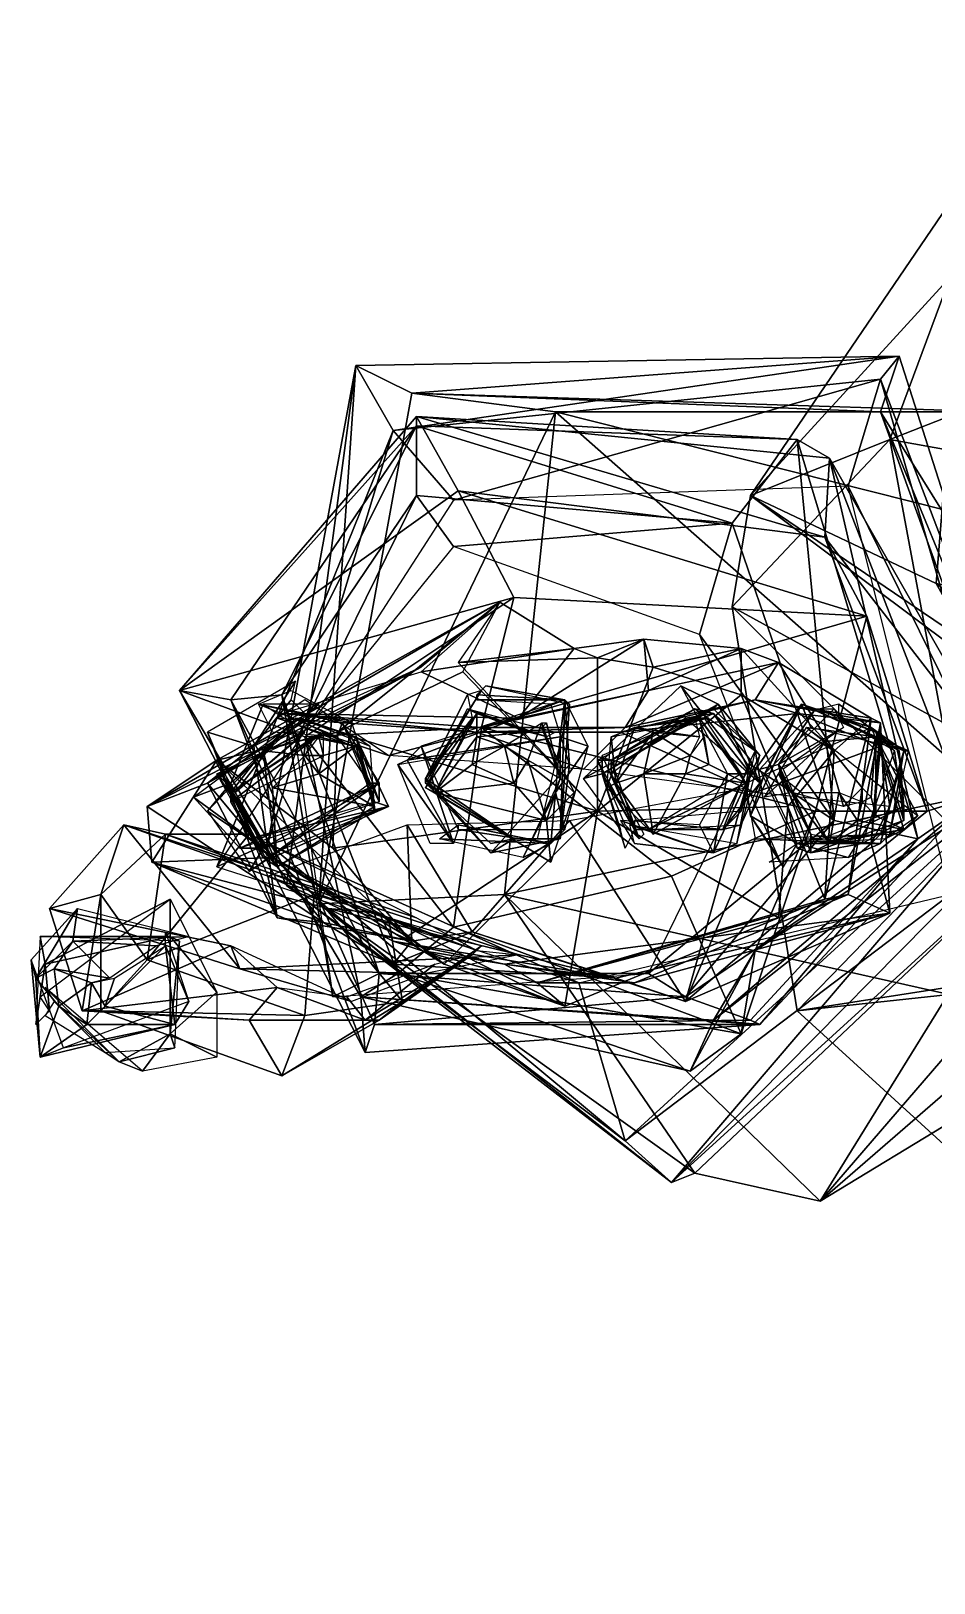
# Model space of a CAD drawing. Extents: x -0.258 to 0.317, y -0.029 to 0.304.
# Drawn here: x -0.2583 to -0.1547, y 0.1 to 0.278 of the extents above; entities that cross this region are included whole.
import ezdxf

# ---------------------------------------------------------------- set-up
doc = ezdxf.new("R2010")
doc.units = 0
doc.layers.get('0').update_dxf_attribs({"linetype": 'CONTINUOUS'})

msp = doc.modelspace()

# ---------------------------------------------------------------- meshes
mesh = msp.add_polyface()
corners = [(-0.10756, 0.23643, 1.17256), (-0.12567, 0.21087, 1.12677), (-0.12141, 0.24761, 1.22741), (-0.12886, 0.1885, 1.12304), (-0.13259, 0.21566, 1.22635), (-0.12407, 0.16507, 1.1257), (-0.13206, 0.17785, 1.22475), (-0.13046, 0.2524, 1.26256), (-0.14111, 0.21832, 1.26149), (-0.1294, 0.17626, 1.26682), (-0.07934, 0.27796, 1.26256), (-0.13792, 0.25453, 1.2993), (-0.1459, 0.21779, 1.30303), (-0.12354, 0.17572, 1.30569), (-0.14271, 0.26305, 1.34137), (-0.14644, 0.213, 1.34616), (-0.12354, 0.17306, 1.35521), (-0.08573, 0.2753, 1.34403), (-0.09478, 0.2737, 1.40686), (-0.1507, 0.26146, 1.4026), (-0.1294, 0.16987, 1.40633), (-0.15442, 0.2146, 1.4026), (-0.15283, 0.24974, 1.46011), (-0.17572, 0.22471, 1.45266), (-0.09958, 0.17306, 1.45213), (-0.09691, 0.26785, 1.46224), (-0.09851, 0.25507, 1.49845), (-0.15975, 0.2311, 1.49047), (-0.10597, 0.17253, 1.48621), (-0.17785, 0.21193, 1.48354), (-0.10064, 0.22045, 1.52827), (-0.15123, 0.18531, 1.51443), (-0.1704, 0.16561, 1.50538), (-0.09851, 0.17679, 1.54212)]
mesh.append_faces([[corners[k] for k in face] for face in [(0, 1, 2), (1, 3, 4), (3, 5, 6), (6, 4, 3), (4, 2, 1), (2, 4, 7), (4, 6, 8), (9, 8, 6), (8, 7, 4), (7, 10, 2), (10, 7, 11), (7, 8, 11), (8, 9, 12), (13, 12, 9), (12, 11, 8), (11, 12, 14), (12, 13, 15), (16, 15, 13), (15, 14, 12), (14, 17, 11), (17, 14, 18), (14, 15, 19), (15, 16, 20), (20, 21, 15), (21, 19, 15), (19, 18, 14), (18, 19, 22), (19, 21, 23), (21, 20, 24), (24, 23, 21), (23, 22, 19), (22, 25, 18), (25, 22, 26), (22, 23, 27), (23, 24, 28), (28, 29, 23), (29, 27, 23), (27, 26, 22), (26, 27, 30), (27, 29, 31), (29, 28, 32), (32, 31, 29), (31, 30, 27), (30, 31, 33)]])
mesh = msp.add_polyface()
corners = [(-0.12088, 0.22897, 1.47236), (-0.11182, 0.19223, 1.46704), (-0.13099, 0.18638, 1.42657), (-0.13525, 0.16348, 1.4926), (-0.16774, 0.14377, 1.46118), (-0.14857, 0.19063, 1.51869), (-0.20395, 0.17892, 1.4926), (-0.13472, 0.21832, 1.51017), (-0.19809, 0.2343, 1.48408), (-0.1475, 0.2343, 1.43509), (-0.16081, 0.2343, 1.39781), (-0.14271, 0.18424, 1.3861), (-0.18211, 0.14697, 1.40633), (-0.22525, 0.17785, 1.41219), (-0.2146, 0.23643, 1.40633), (-0.14218, 0.18904, 1.31581), (-0.18478, 0.1459, 1.32166), (-0.22099, 0.23962, 1.3222), (-0.15868, 0.24069, 1.31314), (-0.22897, 0.17998, 1.32433), (-0.16081, 0.23803, 1.24126), (-0.14697, 0.1901, 1.23913), (-0.1901, 0.1507, 1.24126), (-0.2311, 0.18478, 1.24658), (-0.21673, 0.23217, 1.24498), (-0.16454, 0.22578, 1.15819), (-0.15283, 0.17892, 1.14913), (-0.19543, 0.1688, 1.19386), (-0.23696, 0.18211, 1.15978), (-0.2098, 0.22418, 1.15819)]
mesh.append_faces([[corners[k] for k in face] for face in [(0, 1, 2), (1, 3, 4), (3, 5, 6), (5, 7, 8), (7, 0, 9), (9, 8, 7), (8, 6, 5), (6, 4, 3), (4, 2, 1), (2, 9, 0), (9, 2, 10), (2, 4, 11), (4, 6, 12), (6, 8, 13), (8, 9, 14), (10, 14, 9), (14, 13, 8), (13, 12, 6), (12, 11, 4), (11, 10, 2), (10, 11, 15), (11, 12, 16), (12, 13, 16), (13, 14, 17), (14, 10, 18), (18, 17, 14), (17, 19, 13), (19, 16, 13), (16, 15, 11), (15, 18, 10), (18, 15, 20), (15, 16, 21), (16, 19, 22), (19, 17, 23), (17, 18, 24), (20, 24, 18), (24, 23, 17), (23, 22, 19), (22, 21, 16), (21, 20, 15), (20, 21, 25), (21, 22, 26), (22, 23, 27), (23, 24, 28), (24, 20, 29), (25, 29, 20), (29, 28, 24), (28, 27, 23), (27, 26, 22), (26, 25, 21)]])
mesh = msp.add_polyface()
corners = [(-0.18478, 0.18105, 1.22688), (-0.17679, 0.16294, 1.22528), (-0.16827, 0.1885, 1.22102), (-0.20661, 0.19809, 1.21197), (-0.2098, 0.17519, 1.21357), (-0.21619, 0.16987, 1.19227), (-0.22684, 0.19702, 1.19599), (-0.16241, 0.21087, 1.19759), (-0.17519, 0.17253, 1.1731), (-0.15549, 0.1885, 1.18268), (-0.20288, 0.213, 1.20025), (-0.18265, 0.15868, 1.19014), (-0.22045, 0.1672, 1.15712), (-0.24122, 0.20235, 1.15979), (-0.20927, 0.22525, 1.15819), (-0.1672, 0.21992, 1.1534), (-0.14537, 0.1917, 1.15553), (-0.17998, 0.16454, 1.15446), (-0.17466, 0.16401, 1.09748), (-0.21992, 0.16081, 1.09748), (-0.24122, 0.20235, 1.09482), (-0.21406, 0.23377, 1.09801), (-0.16667, 0.22897, 1.09269), (-0.15123, 0.18904, 1.09322), (-0.21886, 0.16401, 1.03784), (-0.23536, 0.20128, 1.03784), (-0.21406, 0.2327, 1.03252), (-0.1704, 0.2311, 1.03837), (-0.15655, 0.18531, 1.03358), (-0.17572, 0.16454, 1.03784), (-0.18318, 0.1672, 0.96915), (-0.21832, 0.16987, 0.97714), (-0.22951, 0.20182, 0.97767), (-0.17785, 0.22152, 0.96276), (-0.16614, 0.18744, 0.96542), (-0.21406, 0.22471, 0.96808), (-0.18744, 0.16987, 0.90418), (-0.22365, 0.1672, 0.90418), (-0.22791, 0.19649, 0.90472), (-0.2098, 0.21886, 0.90046), (-0.18158, 0.20874, 0.90099), (-0.17572, 0.19383, 0.90791)]
mesh.append_faces([[corners[k] for k in face] for face in [(1, 2, 0), (2, 3, 0), (3, 4, 0), (4, 1, 0), (1, 4, 5), (4, 3, 6), (3, 2, 7), (2, 1, 8), (11, 8, 1), (8, 9, 2), (9, 7, 2), (7, 10, 3), (10, 6, 3), (6, 5, 4), (5, 11, 1), (11, 5, 12), (5, 6, 12), (6, 10, 13), (10, 7, 14), (7, 9, 15), (9, 8, 16), (8, 11, 17), (17, 16, 8), (16, 15, 9), (15, 14, 7), (14, 13, 10), (13, 12, 6), (12, 17, 11), (17, 12, 18), (12, 13, 19), (13, 14, 20), (14, 15, 21), (15, 16, 22), (16, 17, 23), (18, 23, 17), (23, 22, 16), (22, 21, 15), (21, 20, 14), (20, 19, 13), (19, 18, 12), (18, 19, 24), (19, 20, 25), (20, 21, 26), (21, 22, 27), (22, 23, 28), (23, 18, 28), (29, 28, 18), (28, 27, 22), (27, 26, 21), (26, 25, 20), (25, 24, 19), (24, 29, 18), (29, 24, 30), (24, 25, 31), (25, 26, 32), (26, 27, 33), (27, 28, 34), (28, 29, 30), (30, 34, 28), (34, 33, 27), (33, 35, 26), (35, 32, 26), (32, 31, 25), (31, 30, 24), (30, 31, 36), (31, 32, 37), (32, 35, 38), (35, 33, 39), (33, 34, 40), (34, 30, 36), (36, 41, 34), (41, 40, 34), (40, 39, 33), (39, 38, 35), (38, 37, 32), (37, 36, 31)]])
mesh = msp.add_polyface()
corners = [(-0.22791, 0.20341, 0.79928), (-0.23803, 0.19756, 0.80301), (-0.2327, 0.19596, 0.80993), (-0.2311, 0.18105, 0.79768), (-0.23004, 0.17626, 0.80514), (-0.22844, 0.20128, 0.80727), (-0.22631, 0.19915, 0.81952), (-0.23803, 0.1917, 0.81845), (-0.22471, 0.17572, 0.83017), (-0.24495, 0.18904, 0.84241), (-0.21673, 0.17093, 0.82804), (-0.24442, 0.18265, 0.84188), (-0.22418, 0.17732, 0.84561), (-0.21353, 0.20501, 0.84401), (-0.23696, 0.19436, 0.87543), (-0.23057, 0.18318, 0.87596), (-0.20448, 0.21247, 0.86904), (-0.21513, 0.17413, 0.893), (-0.22365, 0.18424, 0.89566), (-0.22312, 0.19756, 0.89939), (-0.2343, 0.1704, 0.83762), (-0.25613, 0.17732, 0.84241), (-0.24761, 0.18691, 0.84774), (-0.25027, 0.17892, 0.85519), (-0.20235, 0.172, 0.84401), (-0.24282, 0.18584, 0.8701), (-0.24495, 0.17146, 0.8749), (-0.20714, 0.17253, 0.87596), (-0.23323, 0.18584, 0.88768), (-0.22578, 0.17892, 0.89194), (-0.21406, 0.17626, 0.88768), (-0.25294, 0.17732, 0.81419), (-0.24016, 0.17413, 0.81472), (-0.25347, 0.17359, 0.80141), (-0.22844, 0.19862, 0.77212), (-0.23803, 0.1885, 0.77159), (-0.23536, 0.1917, 0.7865), (-0.23323, 0.18158, 0.76946), (-0.23164, 0.18424, 0.78703), (-0.22312, 0.19702, 0.7684), (-0.23057, 0.19756, 0.77053), (-0.23217, 0.20075, 0.78331), (-0.21832, 0.1917, 0.7849), (-0.23164, 0.20075, 0.78331), (-0.22525, 0.20075, 0.80301), (-0.23962, 0.1901, 0.79822), (-0.2343, 0.18424, 0.79289), (-0.22738, 0.19702, 0.74923), (-0.23643, 0.19276, 0.74816), (-0.23483, 0.19063, 0.76094), (-0.23323, 0.18531, 0.7471), (-0.23057, 0.18318, 0.75668), (-0.22951, 0.19756, 0.75988), (-0.22684, 0.19756, 0.77266), (-0.23696, 0.19276, 0.77159), (-0.23217, 0.18424, 0.76999), (-0.23057, 0.19117, 0.72899), (-0.23164, 0.19543, 0.73006), (-0.22684, 0.19489, 0.72899), (-0.22578, 0.19702, 0.72899), (-0.23536, 0.19063, 0.74071), (-0.23004, 0.18211, 0.73804), (-0.22471, 0.19756, 0.74177), (-0.23536, 0.18957, 0.75349), (-0.23164, 0.18318, 0.75189), (-0.22471, 0.19489, 0.75455)]
mesh.append_faces([[corners[k] for k in face] for face in [(0, 1, 2), (1, 3, 4), (4, 2, 1), (2, 5, 0), (5, 2, 6), (2, 4, 7), (8, 7, 4), (7, 6, 2), (7, 8, 9), (8, 10, 11), (12, 11, 10), (11, 9, 8), (9, 13, 7), (9, 11, 14), (11, 12, 15), (15, 14, 11), (14, 16, 9), (14, 15, 17), (18, 19, 14), (20, 21, 22), (23, 22, 21), (22, 24, 20), (22, 23, 25), (26, 25, 23), (25, 27, 22), (25, 26, 28), (29, 28, 26), (28, 30, 25), (31, 32, 33), (34, 35, 36), (35, 37, 38), (39, 40, 41), (42, 38, 37), (38, 36, 35), (36, 43, 34), (43, 36, 44), (36, 38, 45), (38, 42, 46), (46, 45, 38), (45, 44, 36), (47, 48, 49), (48, 50, 51), (51, 49, 48), (49, 52, 47), (52, 49, 53), (49, 51, 54), (55, 54, 51), (54, 53, 49), (56, 57, 58), (57, 59, 58), (59, 57, 60), (57, 56, 61), (61, 60, 57), (60, 62, 59), (62, 60, 63), (60, 61, 64), (64, 63, 60), (63, 65, 62)]])
mesh = msp.add_polyface()
corners = [(-0.19489, 0.1933, 0.79289), (-0.21726, 0.19489, 0.79449), (-0.20714, 0.19756, 0.80833), (-0.22684, 0.20128, 0.79928), (-0.23004, 0.19915, 0.80993), (-0.22951, 0.19969, 0.81739), (-0.20661, 0.19809, 0.81845), (-0.22631, 0.19915, 0.81952), (-0.23803, 0.1917, 0.81845), (-0.21353, 0.20501, 0.84401), (-0.20235, 0.19915, 0.84401), (-0.21353, 0.20448, 0.84401), (-0.24495, 0.18904, 0.84241), (-0.20448, 0.21247, 0.86904), (-0.19596, 0.20714, 0.86957), (-0.23696, 0.19436, 0.87543), (-0.22312, 0.19756, 0.89939), (-0.20874, 0.20448, 0.8946), (-0.1933, 0.1885, 0.92176), (-0.22365, 0.18424, 0.89566), (-0.21939, 0.1917, 0.76893), (-0.22312, 0.19702, 0.7684), (-0.22258, 0.19862, 0.78437), (-0.23217, 0.20075, 0.78331), (-0.21832, 0.1917, 0.7849), (-0.21832, 0.18957, 0.79875), (-0.22152, 0.19862, 0.79981), (-0.22844, 0.20235, 0.80088), (-0.21886, 0.18957, 0.74976), (-0.22152, 0.19596, 0.75082), (-0.22099, 0.19702, 0.75828), (-0.22844, 0.19862, 0.74976), (-0.22791, 0.19915, 0.75988), (-0.21726, 0.18904, 0.75721), (-0.21886, 0.1885, 0.77053), (-0.22738, 0.19915, 0.76999), (-0.21939, 0.19596, 0.77106), (-0.22525, 0.19702, 0.72899), (-0.22471, 0.19489, 0.72846), (-0.22684, 0.19489, 0.72899), (-0.22525, 0.19276, 0.72846), (-0.23057, 0.19117, 0.72899), (-0.21886, 0.18904, 0.73698), (-0.22099, 0.19596, 0.74124), (-0.22525, 0.19702, 0.74177), (-0.22099, 0.19596, 0.75136), (-0.22631, 0.19702, 0.75295), (-0.21886, 0.1885, 0.74976), (-0.19702, 0.20128, 0.76414), (-0.21353, 0.19596, 0.76307), (-0.21513, 0.19436, 0.77585), (-0.2098, 0.18478, 0.78011), (-0.21619, 0.19383, 0.79449), (-0.19756, 0.19702, 0.79023), (-0.20767, 0.19915, 0.74124), (-0.21193, 0.19063, 0.74124), (-0.213, 0.19223, 0.75136), (-0.20821, 0.20182, 0.75136), (-0.20661, 0.20235, 0.76946), (-0.213, 0.1917, 0.76733), (-0.20288, 0.1917, 0.71248), (-0.20767, 0.19383, 0.71302), (-0.20395, 0.19596, 0.71248), (-0.20714, 0.19702, 0.71248), (-0.20128, 0.19756, 0.71461), (-0.20714, 0.19969, 0.72793), (-0.21193, 0.19063, 0.72846), (-0.19915, 0.19702, 0.72739), (-0.20821, 0.20022, 0.73858), (-0.213, 0.19117, 0.73911)]
mesh.append_faces([[corners[k] for k in face] for face in [(0, 1, 2), (1, 3, 4), (4, 2, 1), (2, 4, 5), (5, 6, 2), (7, 8, 9), (6, 5, 10), (11, 10, 5), (9, 12, 13), (13, 14, 11), (13, 15, 16), (16, 17, 13), (17, 16, 18), (16, 19, 18), (20, 21, 22), (23, 22, 21), (22, 24, 20), (24, 22, 25), (22, 23, 26), (27, 26, 23), (26, 25, 22), (28, 29, 30), (29, 31, 32), (32, 30, 29), (30, 33, 28), (33, 30, 34), (30, 32, 35), (35, 36, 30), (36, 34, 30), (37, 38, 39), (38, 40, 39), (40, 41, 39), (41, 40, 42), (40, 38, 43), (38, 37, 43), (44, 43, 37), (43, 42, 40), (42, 43, 45), (43, 44, 46), (46, 45, 43), (45, 47, 42), (48, 49, 50), (51, 50, 49), (50, 51, 52), (52, 53, 50), (54, 55, 56), (56, 57, 54), (57, 56, 58), (59, 58, 56), (60, 61, 62), (61, 63, 62), (63, 64, 62), (64, 63, 65), (63, 61, 66), (61, 60, 66), (66, 65, 63), (67, 65, 68), (65, 66, 69), (69, 68, 65)]])
mesh = msp.add_polyface()
corners = [(-0.17519, 0.19063, 0.80514), (-0.19489, 0.1933, 0.79289), (-0.19063, 0.19756, 0.80833), (-0.20714, 0.19756, 0.80833), (-0.1901, 0.19809, 0.81845), (-0.20661, 0.19809, 0.81845), (-0.17519, 0.20128, 0.82431), (-0.18744, 0.20235, 0.84721), (-0.20235, 0.19915, 0.84401), (-0.17253, 0.20554, 0.84721), (-0.18797, 0.20821, 0.87383), (-0.21353, 0.20448, 0.84401), (-0.19596, 0.20714, 0.86957), (-0.17679, 0.20714, 0.8717), (-0.18691, 0.20501, 0.89407), (-0.1933, 0.20608, 0.89247), (-0.20448, 0.21247, 0.86904), (-0.20927, 0.20554, 0.89247), (-0.17679, 0.20182, 0.8946), (-0.1933, 0.1885, 0.92176), (-0.19436, 0.19596, 0.76467), (-0.19702, 0.20128, 0.76414), (-0.19756, 0.19702, 0.78224), (-0.21513, 0.19436, 0.77585), (-0.19809, 0.19063, 0.77905), (-0.19756, 0.19702, 0.79023), (-0.19756, 0.19223, 0.79289), (-0.19649, 0.19383, 0.73804), (-0.19862, 0.20075, 0.73964), (-0.19702, 0.20128, 0.75242), (-0.20714, 0.20128, 0.74337), (-0.20714, 0.20182, 0.75402), (-0.19756, 0.18531, 0.75562), (-0.19649, 0.20075, 0.7652), (-0.20608, 0.20288, 0.77159), (-0.19969, 0.19862, 0.71461), (-0.20128, 0.19436, 0.71461), (-0.20395, 0.19596, 0.71248), (-0.20288, 0.1917, 0.71248), (-0.19756, 0.19223, 0.72739), (-0.19915, 0.19862, 0.72739), (-0.20714, 0.19969, 0.72793), (-0.19915, 0.19702, 0.72739), (-0.20128, 0.19756, 0.71461), (-0.19969, 0.19809, 0.74017), (-0.20821, 0.20022, 0.73858), (-0.19809, 0.19756, 0.74284), (-0.17998, 0.20022, 0.76893), (-0.19276, 0.19489, 0.76946), (-0.19276, 0.19276, 0.78011), (-0.17945, 0.20075, 0.78011), (-0.19489, 0.19223, 0.79289), (-0.18371, 0.20288, 0.79502), (-0.18318, 0.19915, 0.7439), (-0.1917, 0.19276, 0.74443), (-0.1917, 0.19436, 0.75455), (-0.17998, 0.19969, 0.75242), (-0.18211, 0.20022, 0.76786), (-0.1933, 0.19436, 0.77053), (-0.18105, 0.19702, 0.72154), (-0.18052, 0.19383, 0.71941), (-0.18265, 0.19489, 0.71941), (-0.18318, 0.19276, 0.71994), (-0.18797, 0.19276, 0.72047), (-0.18691, 0.19756, 0.71994), (-0.18158, 0.19702, 0.71887), (-0.18904, 0.19809, 0.73325), (-0.19117, 0.1917, 0.73432), (-0.18158, 0.19915, 0.73698), (-0.18211, 0.19915, 0.73698), (-0.18052, 0.19915, 0.74497), (-0.1917, 0.19702, 0.74443)]
mesh.append_faces([[corners[k] for k in face] for face in [(0, 1, 2), (3, 2, 1), (2, 3, 4), (5, 4, 3), (4, 6, 2), (4, 5, 7), (8, 7, 5), (7, 9, 4), (7, 8, 10), (8, 11, 12), (12, 10, 8), (10, 13, 7), (13, 10, 14), (10, 12, 15), (12, 16, 17), (17, 15, 12), (15, 14, 10), (14, 18, 13), (18, 14, 19), (14, 15, 19), (15, 17, 19), (20, 21, 22), (23, 22, 21), (22, 24, 20), (22, 23, 25), (25, 26, 22), (27, 28, 29), (28, 30, 29), (31, 29, 30), (32, 29, 33), (29, 31, 34), (34, 33, 29), (35, 36, 37), (36, 38, 37), (36, 35, 39), (40, 39, 35), (41, 42, 43), (39, 40, 44), (45, 46, 42), (47, 48, 49), (49, 50, 47), (50, 49, 51), (51, 52, 50), (53, 54, 55), (55, 56, 53), (56, 55, 57), (58, 57, 55), (59, 60, 61), (60, 62, 61), (63, 64, 61), (64, 65, 61), (65, 64, 66), (64, 63, 67), (60, 59, 68), (67, 66, 64), (66, 69, 65), (69, 66, 70), (66, 67, 71), (71, 70, 66)]])
mesh = msp.add_polyface()
corners = [(-0.15975, 0.18904, 0.81792), (-0.17519, 0.19063, 0.80514), (-0.16081, 0.19596, 0.81898), (-0.19063, 0.19756, 0.80833), (-0.1704, 0.19969, 0.81526), (-0.16188, 0.18478, 0.81792), (-0.16081, 0.19862, 0.82697), (-0.17519, 0.20128, 0.82431), (-0.16188, 0.19915, 0.8504), (-0.1901, 0.19809, 0.81845), (-0.17253, 0.20554, 0.84721), (-0.16454, 0.17892, 0.8488), (-0.16614, 0.19543, 0.87436), (-0.18744, 0.20235, 0.84721), (-0.17679, 0.20714, 0.8717), (-0.1672, 0.17839, 0.8749), (-0.17679, 0.20182, 0.8946), (-0.17146, 0.18904, 0.89779), (-0.17466, 0.19489, 0.76733), (-0.17998, 0.20022, 0.76893), (-0.17945, 0.20075, 0.78011), (-0.17572, 0.19276, 0.78064), (-0.18371, 0.20288, 0.79502), (-0.17839, 0.19276, 0.80088), (-0.17466, 0.1917, 0.74443), (-0.18318, 0.19915, 0.7439), (-0.17998, 0.19969, 0.75242), (-0.17572, 0.19436, 0.75455), (-0.17892, 0.18638, 0.75721), (-0.17519, 0.19543, 0.76786), (-0.18211, 0.20022, 0.76786), (-0.17679, 0.1885, 0.77372), (-0.18158, 0.19915, 0.73698), (-0.17626, 0.1917, 0.73698), (-0.18052, 0.19383, 0.71941), (-0.17679, 0.19276, 0.74497), (-0.18105, 0.19915, 0.74763), (-0.15975, 0.18584, 0.78171), (-0.15762, 0.19543, 0.7865), (-0.15815, 0.19543, 0.79715), (-0.1688, 0.19809, 0.78703), (-0.16987, 0.20075, 0.79449), (-0.17413, 0.19276, 0.78384), (-0.17572, 0.18797, 0.79129), (-0.16188, 0.19809, 0.8094), (-0.17626, 0.1917, 0.80407), (-0.15922, 0.1917, 0.80993), (-0.16507, 0.19809, 0.76893), (-0.172, 0.1933, 0.7668), (-0.17253, 0.19383, 0.77798), (-0.1688, 0.18584, 0.76893), (-0.15922, 0.19543, 0.77159), (-0.16561, 0.19915, 0.76946), (-0.16135, 0.19756, 0.77851), (-0.16561, 0.20075, 0.78064), (-0.15815, 0.18744, 0.78011), (-0.16614, 0.20022, 0.77798), (-0.16827, 0.20022, 0.78703), (-0.15868, 0.19543, 0.78544), (-0.16774, 0.20022, 0.7865), (-0.17466, 0.1933, 0.78703), (-0.16135, 0.18797, 0.7471), (-0.16188, 0.1901, 0.74603), (-0.16135, 0.19702, 0.75668), (-0.16294, 0.19117, 0.7455), (-0.16507, 0.18904, 0.74656), (-0.1672, 0.19649, 0.75668), (-0.17093, 0.19063, 0.75775), (-0.16933, 0.19809, 0.76467), (-0.17413, 0.1901, 0.76733), (-0.15655, 0.18797, 0.76786)]
mesh.append_faces([[corners[k] for k in face] for face in [(0, 1, 2), (3, 4, 1), (4, 2, 1), (5, 2, 6), (2, 4, 6), (4, 3, 7), (7, 6, 4), (6, 7, 8), (7, 9, 10), (10, 8, 7), (8, 11, 6), (8, 10, 12), (10, 13, 14), (14, 12, 10), (12, 15, 8), (12, 14, 16), (16, 17, 12), (18, 19, 20), (20, 21, 18), (21, 20, 22), (22, 23, 21), (24, 25, 26), (26, 27, 24), (27, 28, 24), (27, 26, 29), (30, 29, 26), (29, 31, 27), (32, 33, 34), (33, 32, 35), (36, 35, 32), (37, 38, 39), (38, 40, 41), (40, 42, 41), (43, 41, 42), (41, 39, 38), (39, 41, 44), (41, 43, 45), (45, 44, 41), (44, 46, 39), (47, 48, 49), (48, 50, 49), (51, 52, 53), (54, 53, 52), (53, 55, 51), (49, 56, 47), (56, 49, 57), (55, 53, 58), (53, 54, 59), (59, 58, 53), (60, 57, 49), (61, 62, 63), (62, 64, 63), (64, 65, 66), (67, 66, 65), (66, 63, 64), (63, 66, 68), (66, 67, 69), (69, 68, 66), (68, 70, 63)]])
mesh = msp.add_polyface()
corners = [(-0.19649, 0.18744, 0.79555), (-0.17626, 0.19117, 0.80035), (-0.18318, 0.16667, 0.80407), (-0.20767, 0.17466, 0.80141), (-0.19117, 0.16933, 0.82644), (-0.15975, 0.17679, 0.82963), (-0.20395, 0.17093, 0.84667), (-0.18904, 0.1688, 0.84667), (-0.21673, 0.17359, 0.84667), (-0.20022, 0.1688, 0.87436), (-0.16454, 0.17892, 0.8488), (-0.21353, 0.17253, 0.87436), (-0.19702, 0.16614, 0.88927), (-0.17253, 0.17626, 0.89407), (-0.21087, 0.17093, 0.89194), (-0.1933, 0.1885, 0.92176), (-0.17146, 0.18904, 0.89779), (-0.17679, 0.20182, 0.8946), (-0.20927, 0.18638, 0.7668), (-0.19702, 0.18638, 0.76573), (-0.19862, 0.18478, 0.77585), (-0.19436, 0.19596, 0.76467), (-0.19809, 0.19063, 0.77905), (-0.20182, 0.18318, 0.79609), (-0.19756, 0.19702, 0.78224), (-0.19756, 0.19223, 0.79289), (-0.2114, 0.18531, 0.79822), (-0.20554, 0.18371, 0.73858), (-0.19649, 0.19383, 0.73804), (-0.19756, 0.18531, 0.75562), (-0.19702, 0.20128, 0.75242), (-0.20288, 0.18531, 0.75349), (-0.20022, 0.18531, 0.7636), (-0.19649, 0.20075, 0.7652), (-0.20554, 0.18478, 0.76467), (-0.20288, 0.1917, 0.71248), (-0.20128, 0.19436, 0.71461), (-0.19915, 0.18744, 0.72739), (-0.19756, 0.19223, 0.72739), (-0.21193, 0.19063, 0.72846), (-0.19862, 0.18265, 0.74017), (-0.19596, 0.19063, 0.73964), (-0.19969, 0.19809, 0.74017), (-0.18957, 0.18691, 0.76946), (-0.17732, 0.18478, 0.7684), (-0.17998, 0.18371, 0.78331), (-0.19276, 0.19489, 0.76946), (-0.18904, 0.18638, 0.76999), (-0.19276, 0.19276, 0.78011), (-0.1901, 0.18424, 0.78277), (-0.18904, 0.18478, 0.78331), (-0.19063, 0.18744, 0.79609), (-0.19063, 0.18638, 0.79875), (-0.19489, 0.19223, 0.79289), (-0.18158, 0.18691, 0.80194), (-0.18691, 0.18638, 0.74656), (-0.17679, 0.18691, 0.74443), (-0.17892, 0.18638, 0.75721), (-0.1917, 0.19276, 0.74443), (-0.18797, 0.18584, 0.74603), (-0.1885, 0.18531, 0.75988), (-0.1917, 0.19436, 0.75455), (-0.18904, 0.18638, 0.75934), (-0.18904, 0.18744, 0.77266), (-0.1933, 0.19436, 0.77053), (-0.1901, 0.18691, 0.77212), (-0.17679, 0.1885, 0.77372), (-0.18318, 0.19276, 0.71994), (-0.18797, 0.19276, 0.72047), (-0.18265, 0.19489, 0.71941), (-0.18691, 0.18584, 0.73698), (-0.18052, 0.19383, 0.71941), (-0.17626, 0.1917, 0.73698), (-0.19117, 0.1917, 0.73432), (-0.19223, 0.19117, 0.74497), (-0.18744, 0.18638, 0.74443), (-0.17679, 0.19276, 0.74497), (-0.1917, 0.19702, 0.74443)]
mesh.append_faces([[corners[k] for k in face] for face in [(0, 1, 2), (2, 3, 0), (3, 2, 4), (4, 5, 6), (7, 6, 5), (6, 8, 4), (6, 7, 9), (7, 10, 9), (11, 9, 12), (13, 12, 9), (14, 12, 15), (12, 13, 15), (16, 17, 15), (18, 19, 20), (19, 21, 22), (22, 20, 19), (20, 22, 23), (22, 24, 25), (25, 23, 22), (23, 26, 20), (27, 28, 29), (30, 29, 28), (29, 31, 27), (31, 29, 32), (33, 32, 29), (32, 34, 31), (35, 36, 37), (38, 37, 36), (39, 37, 40), (37, 38, 41), (42, 41, 38), (41, 40, 37), (43, 44, 45), (46, 47, 48), (49, 48, 47), (45, 50, 43), (50, 45, 51), (48, 49, 52), (52, 53, 48), (54, 51, 45), (55, 56, 57), (58, 59, 60), (60, 61, 58), (57, 62, 55), (62, 57, 63), (61, 60, 64), (65, 64, 60), (66, 63, 57), (67, 68, 69), (68, 67, 70), (67, 71, 72), (72, 70, 67), (70, 73, 68), (73, 70, 74), (70, 72, 75), (76, 75, 72), (75, 74, 70), (74, 77, 73)]])
mesh = msp.add_polyface()
corners = [(-0.17626, 0.19117, 0.80035), (-0.17519, 0.18531, 0.80461), (-0.18318, 0.16667, 0.80407), (-0.16081, 0.18584, 0.80993), (-0.16188, 0.18478, 0.81792), (-0.15975, 0.18904, 0.81792), (-0.16081, 0.19596, 0.81898), (-0.15975, 0.17679, 0.82963), (-0.16081, 0.19862, 0.82697), (-0.19117, 0.16933, 0.82644), (-0.16454, 0.17892, 0.8488), (-0.18904, 0.1688, 0.84667), (-0.16188, 0.19915, 0.8504), (-0.1672, 0.17839, 0.8749), (-0.20022, 0.1688, 0.87436), (-0.17253, 0.17626, 0.89407), (-0.16614, 0.19543, 0.87436), (-0.17146, 0.18904, 0.89779), (-0.1933, 0.1885, 0.92176), (-0.17732, 0.18478, 0.7684), (-0.17466, 0.19489, 0.76733), (-0.17572, 0.19276, 0.78064), (-0.17998, 0.18371, 0.78331), (-0.17839, 0.19276, 0.80088), (-0.18158, 0.18691, 0.80194), (-0.17679, 0.18691, 0.74443), (-0.17466, 0.1917, 0.74443), (-0.17892, 0.18638, 0.75721), (-0.17572, 0.19436, 0.75455), (-0.17679, 0.1885, 0.77372), (-0.16933, 0.18531, 0.78224), (-0.15975, 0.18584, 0.78171), (-0.16081, 0.18478, 0.79715), (-0.17413, 0.19276, 0.78384), (-0.1704, 0.18478, 0.78224), (-0.17572, 0.18797, 0.79129), (-0.172, 0.18211, 0.79502), (-0.15815, 0.19543, 0.79715), (-0.1704, 0.18478, 0.79289), (-0.16454, 0.18318, 0.8094), (-0.15922, 0.1917, 0.80993), (-0.17253, 0.18318, 0.8078), (-0.17626, 0.1917, 0.80407), (-0.17359, 0.18265, 0.8078), (-0.1688, 0.18584, 0.76893), (-0.16294, 0.18478, 0.7668), (-0.1688, 0.18371, 0.77958), (-0.15922, 0.19543, 0.77159), (-0.15815, 0.18744, 0.78011), (-0.17253, 0.19383, 0.77798), (-0.1704, 0.18424, 0.7881), (-0.15815, 0.18904, 0.78863), (-0.15868, 0.19543, 0.78544), (-0.17466, 0.1933, 0.78703), (-0.16507, 0.18904, 0.74656), (-0.16294, 0.19117, 0.7455), (-0.16294, 0.18957, 0.74603), (-0.16188, 0.1901, 0.74603), (-0.16135, 0.18797, 0.7471), (-0.16348, 0.18744, 0.74763), (-0.16561, 0.19063, 0.7455), (-0.16667, 0.18478, 0.76147), (-0.15815, 0.18638, 0.7636), (-0.16135, 0.19702, 0.75668), (-0.16987, 0.19063, 0.75775), (-0.17253, 0.19276, 0.76573), (-0.16827, 0.18478, 0.77053), (-0.15655, 0.18797, 0.76786), (-0.16028, 0.18531, 0.76999)]
mesh.append_faces([[corners[k] for k in face] for face in [(0, 1, 2), (1, 3, 4), (3, 5, 4), (6, 4, 5), (4, 2, 1), (2, 4, 7), (8, 7, 4), (7, 9, 2), (7, 8, 10), (10, 11, 7), (10, 12, 13), (13, 14, 10), (14, 13, 15), (13, 16, 17), (17, 15, 13), (15, 17, 18), (19, 20, 21), (21, 22, 19), (22, 21, 23), (23, 24, 22), (25, 26, 27), (27, 28, 29), (30, 31, 32), (33, 34, 35), (36, 35, 34), (37, 32, 31), (32, 38, 30), (38, 32, 39), (32, 37, 40), (35, 36, 41), (41, 42, 35), (40, 39, 32), (39, 43, 38), (44, 45, 46), (45, 47, 48), (48, 46, 45), (46, 49, 44), (49, 46, 50), (46, 48, 51), (52, 51, 48), (51, 50, 46), (50, 53, 49), (54, 55, 56), (55, 57, 56), (57, 58, 56), (58, 59, 56), (59, 60, 56), (60, 59, 61), (59, 58, 62), (63, 62, 58), (62, 61, 59), (61, 64, 60), (64, 61, 65), (61, 62, 66), (62, 63, 67), (67, 68, 62), (68, 66, 62), (66, 65, 61)]])
mesh = msp.add_polyface()
corners = [(-0.2311, 0.18105, 0.79768), (-0.21513, 0.18691, 0.79822), (-0.2146, 0.17359, 0.80727), (-0.19649, 0.18744, 0.79555), (-0.20767, 0.17466, 0.80141), (-0.23004, 0.17626, 0.80514), (-0.22471, 0.17572, 0.83017), (-0.21673, 0.17093, 0.82804), (-0.19117, 0.16933, 0.82644), (-0.22418, 0.17732, 0.84561), (-0.21673, 0.17359, 0.84667), (-0.21832, 0.17679, 0.87596), (-0.20395, 0.17093, 0.84667), (-0.21353, 0.17253, 0.87436), (-0.20022, 0.1688, 0.87436), (-0.23057, 0.18318, 0.87596), (-0.21087, 0.17093, 0.89194), (-0.19702, 0.16614, 0.88927), (-0.21513, 0.17413, 0.893), (-0.22365, 0.18424, 0.89566), (-0.23696, 0.19436, 0.87543), (-0.1933, 0.1885, 0.92176), (-0.23004, 0.16827, 0.82644), (-0.22205, 0.1672, 0.8291), (-0.21992, 0.16454, 0.84454), (-0.21193, 0.17093, 0.84295), (-0.2343, 0.1704, 0.83762), (-0.213, 0.16987, 0.84667), (-0.22152, 0.16667, 0.82644), (-0.20235, 0.172, 0.84401), (-0.23323, 0.16454, 0.84028), (-0.21832, 0.16454, 0.85573), (-0.20767, 0.172, 0.85626), (-0.22951, 0.15815, 0.86052), (-0.24761, 0.18691, 0.84774), (-0.20714, 0.17253, 0.87596), (-0.21566, 0.16667, 0.87436), (-0.20661, 0.17306, 0.87223), (-0.22684, 0.16507, 0.87649), (-0.24282, 0.18584, 0.8701), (-0.21406, 0.17626, 0.88768), (-0.22578, 0.17892, 0.89194), (-0.21726, 0.17626, 0.88768), (-0.23323, 0.18158, 0.76946), (-0.21939, 0.1917, 0.76893), (-0.21832, 0.1917, 0.7849), (-0.21832, 0.18957, 0.79875), (-0.2343, 0.18424, 0.79289), (-0.23323, 0.18531, 0.7471), (-0.21886, 0.18957, 0.74976), (-0.21726, 0.18904, 0.75721), (-0.23057, 0.18318, 0.75668), (-0.23217, 0.18424, 0.76999), (-0.21886, 0.1885, 0.77053), (-0.21886, 0.18904, 0.73698), (-0.23004, 0.18211, 0.73804), (-0.23057, 0.19117, 0.72899), (-0.21886, 0.1885, 0.74976), (-0.23164, 0.18318, 0.75189), (-0.21353, 0.19596, 0.76307), (-0.20927, 0.18638, 0.76414), (-0.2098, 0.18478, 0.78011), (-0.19862, 0.18478, 0.77585), (-0.20927, 0.18691, 0.77798), (-0.20927, 0.18638, 0.7668), (-0.2114, 0.18531, 0.79822), (-0.21247, 0.18478, 0.79502), (-0.21619, 0.19383, 0.79449), (-0.21193, 0.19063, 0.74124), (-0.20554, 0.18371, 0.73858), (-0.213, 0.19223, 0.75136), (-0.20288, 0.18531, 0.75349), (-0.213, 0.1917, 0.76733), (-0.20554, 0.18478, 0.76467), (-0.19915, 0.18744, 0.72739), (-0.21193, 0.19063, 0.72846), (-0.20288, 0.1917, 0.71248), (-0.19862, 0.18265, 0.74017), (-0.213, 0.19117, 0.73911)]
mesh.append_faces([[corners[k] for k in face] for face in [(0, 1, 2), (1, 3, 4), (4, 2, 1), (2, 5, 0), (5, 2, 6), (2, 4, 7), (8, 7, 4), (7, 6, 2), (7, 8, 9), (10, 9, 8), (9, 10, 11), (10, 12, 13), (14, 13, 12), (13, 11, 10), (11, 15, 9), (15, 11, 16), (11, 13, 17), (17, 16, 11), (16, 18, 15), (18, 19, 20), (19, 18, 21), (18, 16, 21), (22, 23, 24), (25, 24, 23), (26, 27, 28), (27, 26, 29), (30, 24, 31), (24, 25, 32), (32, 31, 24), (31, 33, 30), (29, 34, 35), (33, 31, 36), (31, 32, 37), (37, 36, 31), (36, 38, 33), (35, 39, 40), (38, 36, 41), (36, 37, 42), (42, 41, 36), (43, 44, 45), (46, 47, 45), (48, 49, 50), (50, 51, 48), (51, 50, 52), (53, 52, 50), (54, 55, 56), (55, 54, 57), (57, 58, 55), (59, 60, 61), (62, 63, 64), (63, 62, 65), (66, 67, 61), (68, 69, 70), (71, 70, 69), (70, 71, 72), (73, 72, 71), (74, 75, 76), (77, 78, 75)]])
mesh = msp.add_polyface()
corners = [(-0.12407, 0.16507, 1.1257), (-0.10863, 0.13366, 1.17576), (-0.12247, 0.15549, 1.22528), (-0.05218, 0.08467, 1.22741), (-0.10171, 0.12727, 1.22741), (-0.13206, 0.17785, 1.22475), (-0.1294, 0.17626, 1.26682), (-0.11236, 0.1475, 1.26841), (-0.09478, 0.11981, 1.26948), (-0.12354, 0.17572, 1.30569), (-0.10277, 0.13898, 1.31261), (-0.09372, 0.11342, 1.31634), (-0.12354, 0.17306, 1.35521), (-0.11449, 0.1262, 1.36746), (-0.05911, 0.06603, 1.319), (-0.1049, 0.09425, 1.36852), (-0.1294, 0.16987, 1.40633), (-0.13153, 0.11023, 1.41645), (-0.06709, 0.08413, 1.4271), (-0.11023, 0.09691, 1.42124), (-0.09958, 0.17306, 1.45213), (-0.13792, 0.10703, 1.45), (-0.11502, 0.10277, 1.45585), (-0.07455, 0.10224, 1.45692), (-0.1475, 0.11555, 1.47396), (-0.12567, 0.11342, 1.47982), (-0.07881, 0.11608, 1.47875), (-0.10597, 0.17253, 1.48621), (-0.13419, 0.13259, 1.50431), (-0.08467, 0.13898, 1.50058), (-0.1704, 0.16561, 1.50538), (-0.15123, 0.18531, 1.51443), (-0.09851, 0.17679, 1.54212), (-0.03994, 0.1294, 1.52242)]
mesh.append_faces([[corners[k] for k in face] for face in [(0, 1, 2), (3, 4, 1), (4, 2, 1), (2, 5, 0), (5, 2, 6), (2, 4, 7), (8, 7, 4), (7, 6, 2), (6, 7, 9), (7, 8, 10), (11, 10, 8), (10, 9, 7), (9, 10, 12), (10, 11, 13), (11, 14, 15), (15, 13, 11), (13, 12, 10), (12, 13, 16), (13, 15, 17), (18, 19, 15), (19, 17, 15), (17, 16, 13), (16, 17, 20), (17, 19, 21), (19, 18, 22), (23, 22, 18), (22, 21, 19), (21, 20, 17), (20, 21, 24), (21, 22, 25), (22, 23, 26), (26, 25, 22), (25, 24, 21), (24, 27, 20), (27, 24, 28), (24, 25, 29), (25, 26, 29), (29, 28, 24), (28, 30, 27), (31, 30, 32), (30, 28, 32), (28, 29, 33), (33, 32, 28)]])
mesh = msp.add_polyface()
corners = [(-0.22152, 0.16667, 0.82644), (-0.23536, 0.17306, 0.8275), (-0.2343, 0.1704, 0.83762), (-0.23004, 0.16827, 0.82644), (-0.2524, 0.16561, 0.84774), (-0.21992, 0.16454, 0.84454), (-0.23323, 0.16454, 0.84028), (-0.25613, 0.17732, 0.84241), (-0.25027, 0.17892, 0.85519), (-0.25027, 0.16561, 0.85626), (-0.22951, 0.15815, 0.86052), (-0.24495, 0.17146, 0.8749), (-0.22684, 0.16507, 0.87649), (-0.22578, 0.17892, 0.89194), (-0.25666, 0.16507, 0.81579), (-0.24974, 0.16081, 0.81792), (-0.2556, 0.16667, 0.83123), (-0.24175, 0.16135, 0.81366), (-0.24814, 0.15975, 0.8291), (-0.24122, 0.17359, 0.81366), (-0.24229, 0.16294, 0.82644), (-0.2572, 0.17413, 0.81313), (-0.24229, 0.17413, 0.82644), (-0.25773, 0.16401, 0.81579), (-0.25666, 0.17093, 0.83017), (-0.25613, 0.16561, 0.83176), (-0.25666, 0.16827, 0.84667), (-0.24548, 0.15868, 0.84827), (-0.23696, 0.16774, 0.83176), (-0.24229, 0.17839, 0.8307), (-0.2572, 0.1672, 0.84667), (-0.23696, 0.16028, 0.83869), (-0.24868, 0.16933, 0.78277), (-0.24974, 0.16614, 0.78384), (-0.25134, 0.1688, 0.78437), (-0.25187, 0.16401, 0.78544), (-0.25507, 0.16614, 0.7865), (-0.2556, 0.1704, 0.78597), (-0.24921, 0.16933, 0.78544), (-0.25347, 0.17359, 0.80141), (-0.25773, 0.16933, 0.80461), (-0.2572, 0.16028, 0.80674), (-0.24175, 0.16401, 0.79768), (-0.24282, 0.17306, 0.80141), (-0.24388, 0.17306, 0.79928), (-0.24016, 0.17413, 0.81472), (-0.25294, 0.17732, 0.81419), (-0.25826, 0.17146, 0.81579), (-0.25453, 0.16135, 0.81685), (-0.24016, 0.16667, 0.81632), (-0.24282, 0.17466, 0.81313)]
mesh.append_faces([[corners[k] for k in face] for face in [(0, 1, 2), (1, 3, 4), (5, 6, 3), (6, 4, 3), (4, 7, 1), (7, 2, 1), (7, 4, 8), (4, 6, 9), (10, 9, 6), (9, 8, 4), (8, 9, 11), (9, 10, 12), (12, 11, 9), (11, 12, 13), (14, 15, 16), (15, 17, 18), (17, 19, 20), (19, 21, 22), (21, 23, 24), (25, 24, 23), (24, 22, 21), (22, 20, 19), (20, 18, 17), (18, 16, 15), (16, 18, 26), (18, 20, 27), (20, 22, 28), (22, 24, 29), (24, 25, 30), (30, 29, 24), (29, 28, 22), (28, 31, 20), (31, 27, 20), (27, 26, 18), (32, 33, 34), (33, 35, 34), (35, 36, 34), (36, 37, 34), (37, 38, 34), (38, 37, 39), (37, 36, 40), (36, 35, 41), (35, 33, 42), (33, 32, 43), (43, 42, 33), (42, 41, 35), (41, 40, 36), (40, 39, 37), (39, 44, 38), (44, 39, 45), (39, 40, 46), (40, 41, 47), (41, 42, 48), (42, 43, 49), (50, 49, 43), (49, 48, 42), (48, 47, 41), (47, 46, 40)]])

doc.saveas('drawing.dxf')
